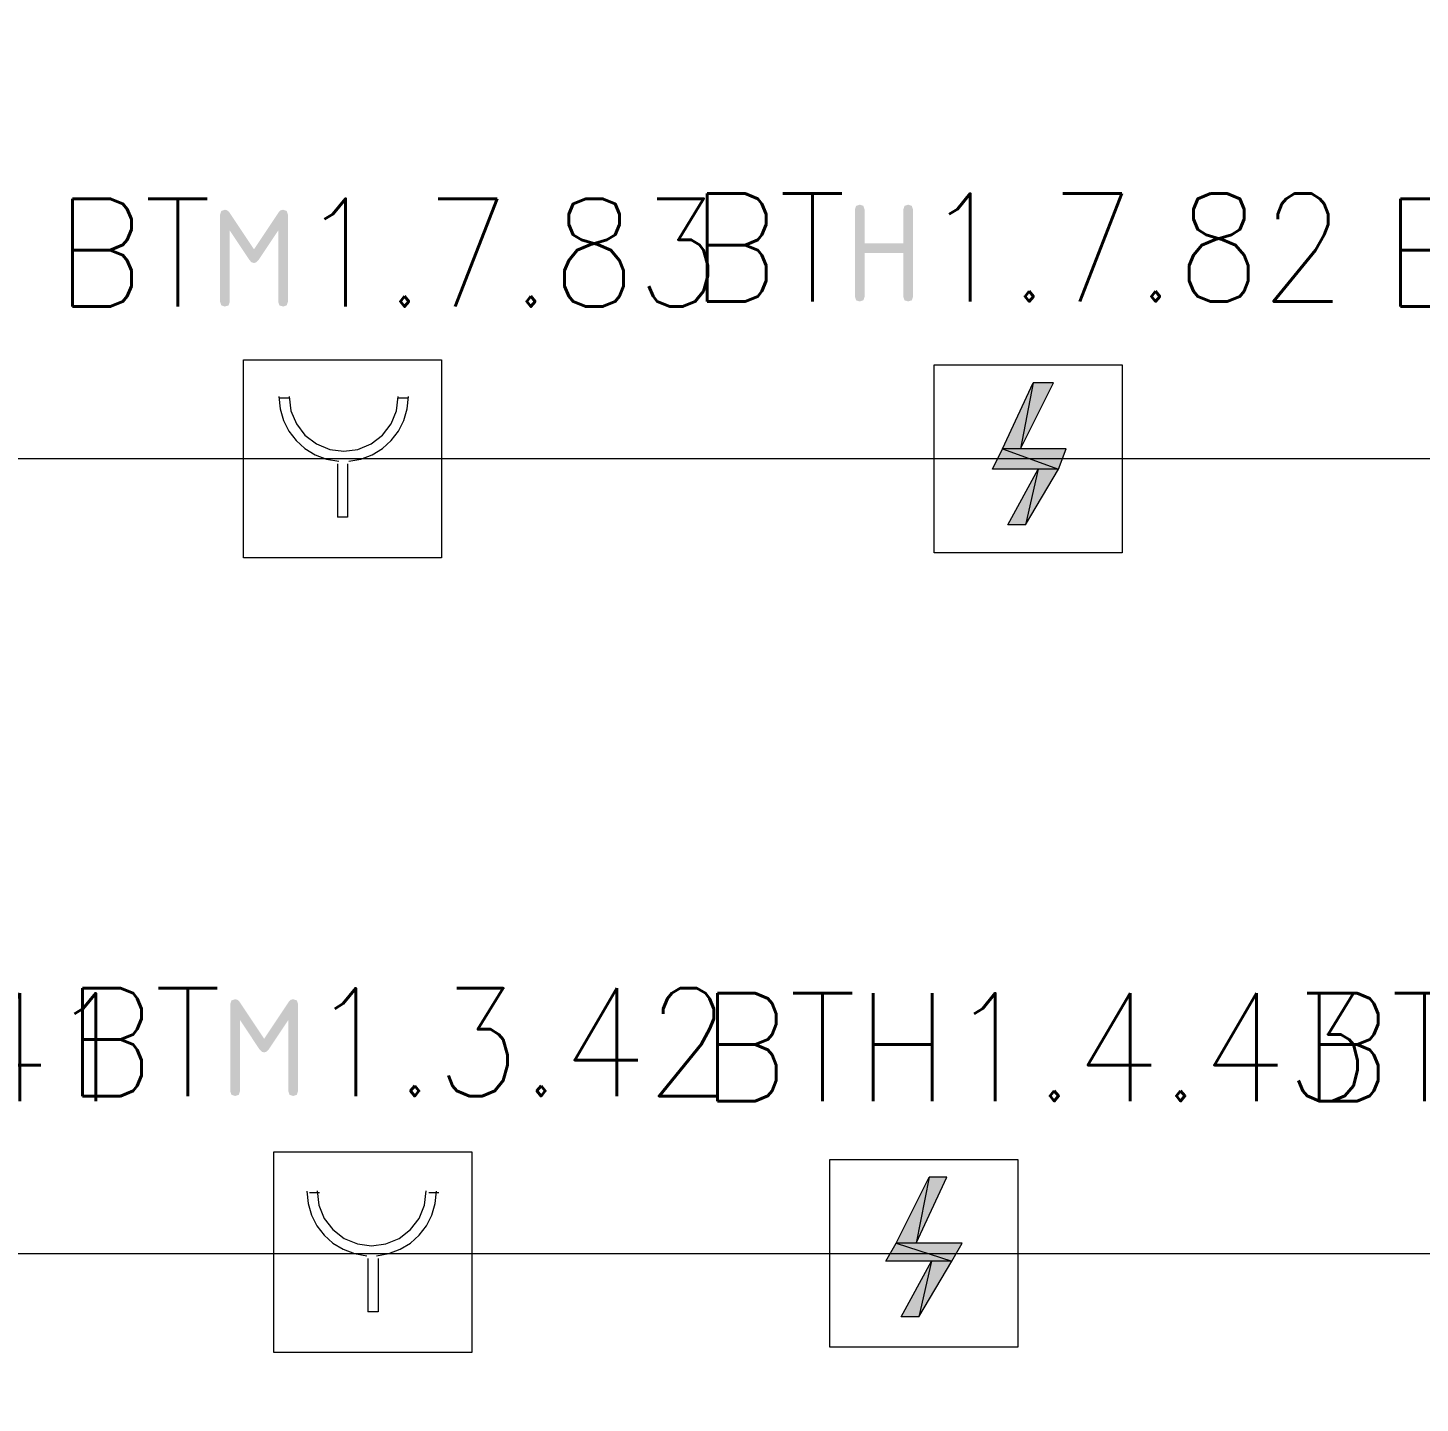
# Model space of a CAD drawing. Header units: millimetres. Extents: x 0 to 420, y 0 to 297.
# Drawn here: x 136.06 to 159.28, y 123.44 to 146.38 of the extents above; entities that cross this region are included whole.
import ezdxf

# ---------------------------------------------------------------- set-up
doc = ezdxf.new("R2010")
doc.units = ezdxf.units.MM
doc.styles.get("Standard").update_dxf_attribs({"font": 'STANDARD'})

msp = doc.modelspace()

# ---------------------------------------------------------------- hatches: boundary and pattern name
for points in [[(140.318353, 143.346509), (140.378642, 143.326252), (140.398831, 143.26548), (140.398831, 141.812477), (140.378642, 141.751981), (140.318353, 141.731999), (140.257582, 141.751981), (140.237325, 141.812477), (140.237325, 143.000346), (139.908249, 142.507559), (139.873109, 142.470628), (139.833835, 142.458501), (139.793321, 142.470628), (139.757767, 142.507559), (139.430345, 143.000346), (139.430345, 141.812477), (139.410088, 141.751981), (139.349317, 141.731999), (139.288821, 141.751981), (139.268839, 141.812477), (139.268839, 143.26548), (139.288821, 143.326252), (139.349317, 143.346509), (139.389004, 143.336311), (139.420424, 143.30627), (139.833835, 142.686153), (140.249451, 143.31068), (140.278115, 143.337483)], [(149.852173, 141.897144), (149.852173, 143.350147), (149.872154, 143.410918), (149.93265, 143.431176), (149.993422, 143.410918), (150.013679, 143.350147), (150.013679, 142.785151), (150.659152, 142.785151), (150.659152, 143.350147), (150.679409, 143.410918), (150.74018, 143.431176), (150.80047, 143.410918), (150.820658, 143.350147), (150.820658, 141.897144), (150.80047, 141.836648), (150.74018, 141.816666), (150.679409, 141.836648), (150.659152, 141.897144), (150.659152, 142.623645), (150.013679, 142.623645), (150.013679, 141.897144), (149.993422, 141.836648), (149.93265, 141.816666), (149.872154, 141.836648)], [(140.487687, 130.180842), (140.547976, 130.160585), (140.568164, 130.099814), (140.568164, 128.64681), (140.547976, 128.586314), (140.487687, 128.566333), (140.426915, 128.586314), (140.406658, 128.64681), (140.406658, 129.834679), (140.077582, 129.341893), (140.042442, 129.304961), (140.003168, 129.292835), (139.962654, 129.304961), (139.927101, 129.341893), (139.599679, 129.834679), (139.599679, 128.64681), (139.579422, 128.586314), (139.51865, 128.566333), (139.458154, 128.586314), (139.438173, 128.64681), (139.438173, 130.099814), (139.458154, 130.160585), (139.51865, 130.180842), (139.558338, 130.170645), (139.589757, 130.140604), (140.003168, 129.520486), (140.418785, 130.145013), (140.447448, 130.171816)]]:
    msp.add_hatch(color=7).paths.add_polyline_path(points, flags=0)
h = msp.add_hatch(color=1)
h.paths.add_polyline_path([(153.162001, 140.461999), (152.823334, 140.461999), (152.611668, 139.361333)], flags=0)
h.paths.add_polyline_path([(152.823334, 140.461999), (152.611668, 139.361333), (152.315334, 139.361333)], flags=0)
h = msp.add_hatch(color=1)
h.paths.add_polyline_path([(153.373668, 139.361333), (152.315334, 139.361333), (153.246668, 139.022666)], flags=0)
h.paths.add_polyline_path([(152.315334, 139.361333), (153.246668, 139.022666), (152.146001, 139.022666)], flags=0)
h = msp.add_hatch(color=1)
h.paths.add_polyline_path([(153.246668, 139.022666), (152.908001, 139.022666), (152.696334, 138.091333)], flags=0)
h.paths.add_polyline_path([(152.908001, 139.022666), (152.696334, 138.091333), (152.400001, 138.091333)], flags=0)
h = msp.add_hatch(color=1)
h.paths.add_polyline_path([(151.384001, 127.211666), (151.087668, 127.211666), (150.876001, 126.110999)], flags=0)
h.paths.add_polyline_path([(151.087668, 127.211666), (150.876001, 126.110999), (150.537334, 126.110999)], flags=0)
h = msp.add_hatch(color=1)
h.paths.add_polyline_path([(151.638001, 126.110999), (150.537334, 126.110999), (151.468668, 125.814666)], flags=0)
h.paths.add_polyline_path([(150.537334, 126.110999), (151.468668, 125.814666), (150.368001, 125.814666)], flags=0)
h = msp.add_hatch(color=1)
h.paths.add_polyline_path([(151.468668, 125.814666), (151.130001, 125.814666), (150.918334, 124.883333)], flags=0)
h.paths.add_polyline_path([(151.130001, 125.814666), (150.918334, 124.883333), (150.622001, 124.883333)], flags=0)

# ---------------------------------------------------------------- linework, layer by layer
at = {"color": 1, "lineweight": 0}
for points in [[(73.702335, 124.714), (76.538668, 124.714), (76.538668, 77.597), (297.434, 77.597), (297.434, 114.342333), (105.664001, 114.342333), (105.664001, 125.941666), (357.251, 125.941666), (357.251, 139.191999), (105.664001, 139.191999), (105.664001, 148.505333), (357.251, 148.505333), (357.251, 185.462333), (262.466667, 185.462333)], [(140.250334, 140.232371), (140.269552, 140.025485), (140.326073, 139.831354), (140.416294, 139.65388), (140.536614, 139.496961), (140.683428, 139.364501), (140.853136, 139.260398), (141.042134, 139.188555), (141.246819, 139.152871)], [(140.250334, 140.207999), (140.419668, 140.207999)], [(140.419668, 140.232917), (140.450354, 139.994697), (140.54035, 139.776257), (140.68351, 139.588312), (140.873693, 139.44158), (141.095592, 139.34964), (141.329834, 139.318993), (141.564077, 139.34964), (141.785976, 139.44158), (141.976159, 139.588312), (142.119319, 139.776257), (142.209315, 139.994697), (142.240001, 140.232917)], [(141.412867, 139.152858), (141.61755, 139.188544), (141.806544, 139.260391), (141.976246, 139.364499), (142.123056, 139.496965), (142.243373, 139.653885), (142.333595, 139.83136), (142.390122, 140.025484), (142.409351, 140.232358)], [(142.240001, 140.207999), (142.409334, 140.207999)], [(141.224001, 139.107333), (141.224001, 138.218333)], [(141.393334, 139.107333), (141.393334, 138.218333)], [(141.393334, 138.218333), (141.224001, 138.218333)], [(140.716001, 126.982037), (140.735219, 126.775152), (140.791739, 126.581021), (140.881961, 126.403546), (141.00228, 126.246628), (141.149095, 126.114167), (141.318803, 126.010065), (141.5078, 125.938221), (141.712485, 125.902537)], [(140.885334, 126.982584), (140.916021, 126.744363), (141.006016, 126.525923), (141.149177, 126.337979), (141.339359, 126.191247), (141.561259, 126.099306), (141.795501, 126.06866), (142.029743, 126.099306), (142.251643, 126.191247), (142.441825, 126.337979), (142.584986, 126.525923), (142.674981, 126.744363), (142.705668, 126.982584)], [(141.878534, 125.902525), (142.083217, 125.93821), (142.272211, 126.010058), (142.441913, 126.114166), (142.588723, 126.246631), (142.70904, 126.403552), (142.799262, 126.581026), (142.855788, 126.775151), (142.875018, 126.982025)], [(140.758334, 126.957666), (140.927668, 126.957666)], [(142.748001, 126.957666), (142.917334, 126.957666)], [(141.732001, 125.856999), (141.732001, 124.968)], [(141.901334, 125.856999), (141.901334, 124.968)], [(141.901334, 124.968), (141.732001, 124.968)]]:
    msp.add_lwpolyline(points, dxfattribs=at)
at = {"color": 7, "lineweight": 0}
for points in [[(139.657668, 140.842999), (142.959668, 140.842999)], [(151.172334, 140.758333), (154.305001, 140.758333)], [(140.165668, 127.634999), (143.467668, 127.634999)], [(149.436668, 127.507999), (152.569334, 127.507999)]]:
    msp.add_lwpolyline(points, dxfattribs=at)
at = {"color": 1, "lineweight": 0}
for points in [[(142.959668, 140.842999), (142.959668, 137.540999), (139.657668, 137.540999), (139.657668, 140.842999)], [(154.305001, 137.625666), (151.172334, 137.625666), (151.172334, 140.758333), (154.305001, 140.758333)], [(152.823334, 140.461999), (152.611668, 139.361333), (152.315334, 139.361333)], [(153.162001, 140.461999), (152.823334, 140.461999), (152.611668, 139.361333)], [(152.315334, 139.361333), (153.246668, 139.022666), (152.146001, 139.022666)], [(153.373668, 139.361333), (152.315334, 139.361333), (153.246668, 139.022666)], [(152.908001, 139.022666), (152.696334, 138.091333), (152.400001, 138.091333)], [(153.246668, 139.022666), (152.908001, 139.022666), (152.696334, 138.091333)], [(143.467668, 127.634999), (143.467668, 124.290666), (140.165668, 124.290666), (140.165668, 127.634999)], [(152.569334, 124.375333), (149.436668, 124.375333), (149.436668, 127.507999), (152.569334, 127.507999)], [(151.087668, 127.211666), (150.876001, 126.110999), (150.537334, 126.110999)], [(151.384001, 127.211666), (151.087668, 127.211666), (150.876001, 126.110999)], [(150.537334, 126.110999), (151.468668, 125.814666), (150.368001, 125.814666)], [(151.638001, 126.110999), (150.537334, 126.110999), (151.468668, 125.814666)], [(151.130001, 125.814666), (150.918334, 124.883333), (150.622001, 124.883333)], [(151.468668, 125.814666), (151.130001, 125.814666), (150.918334, 124.883333)]]:
    msp.add_lwpolyline(points, close=True, dxfattribs=at)

# ---------------------------------------------------------------- texts
at = {"color": 7, "char_height": 1.798339, "attachment_point": 1}
for s, insert, width in [('BT', (136.525, 143.530342), 2.59760078), ('1.7.83', (140.588998, 143.530342), 5.79464789), ('BT', (147.108333, 143.615005), 2.59760078), ('1.7.82', (151.002997, 143.615005), 5.79464789), ('BT', (158.665337, 143.530342), 2.59760078), ('BTH1.3.41', (126.661339, 130.280005), 10.39040311), ('BT', (136.694335, 130.364668), 2.59760078), ('1.3.42', (140.758333, 130.364668), 5.99446333), ('BTH1.4.43', (147.27766, 130.280005), 10.98984944), ('BTH1.4.44BTH1.4.45', (157.310674, 130.280005), 22.77896067)]:
    msp.add_mtext(s, dxfattribs=dict(at, insert=insert, width=width))

doc.saveas('drawing.dxf')
